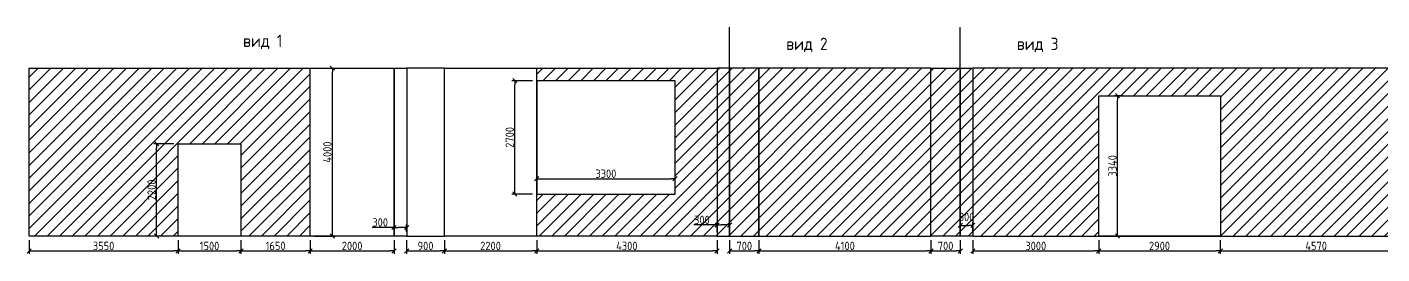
# Model space of a CAD drawing. Header units: millimetres. Extents: x -24360 to 609566, y -391049 to 148426.
# Drawn here: x 246071 to 278374, y 10410 to 15813 of the extents above; entities that cross this region are included whole.
import ezdxf

# ---------------------------------------------------------------- set-up
doc = ezdxf.new("R2010")
doc.units = ezdxf.units.MM
doc.layers.get('Defpoints').update_dxf_attribs({"color": 140})
for name, color, linetype, lineweight in [('Основные линии', 7, 'Continuous', 30), ('Уголки', 1, 'Continuous', 30), ('Штриховка', 7, 'Continuous', 30)]:
    doc.layers.add(name, color=color, linetype=linetype, lineweight=lineweight)
doc.styles.add('СПДС', font='isocpeur.ttf', dxfattribs={"width": 0.9})
doc.dimstyles.new('Размера А3', dxfattribs={"dimtxt": 200, "dimasz": 100, "dimexe": 70, "dimexo": 100, "dimgap": 20, "dimtad": 1, "dimdec": 0, "dimrnd": 10, "dimzin": 0, "dimdsep": 46, "dimtxsty": 'СПДС', "dimblk": 'ARROWHEAD_6', "dimcen": 1, "dimclrd": 256, "dimclre": 256, "dimclrt": 256, "dimazin": 0, "dimtfac": 1, "dimtdec": 0, "dimtmove": 2, "dimatfit": 3, "dimfxl": 1, "dimtolj": 1, "dimtzin": 0, "dimarcsym": 0})

# ---------------------------------------------------------------- blocks, each defined once
blk = doc.blocks.new('ARROWHEAD_6')
at = {"color": 0, "linetype": 'Continuous'}
for p, q in [((0, 0), (-1, 0)), ((-0.5, -0.5), (0.5, 0.5))]:
    blk.add_line(p, q, dxfattribs=at)
blk = doc.blocks.new('*D371')
at = {"lineweight": -2, "transparency": 16777216}
for p, q in [((246121, 10736), (246121, 10410)), ((249671, 10736), (249671, 10410)), ((246221, 10480), (249571, 10480))]:
    blk.add_line(p, q, dxfattribs=at)
at = {"layer": 'Defpoints', "color": 0, "lineweight": 15, "transparency": 16777216}
for p in [(246121, 10836), (249671, 10836), (249671, 10480)]:
    blk.add_point(p, dxfattribs=at)
at = {"lineweight": -2, "transparency": 16777216, "xscale": 100, "yscale": 100, "zscale": 100, "rotation": 180}
blk.add_blockref('ARROWHEAD_6', (246121, 10480), dxfattribs=at)
at = {"lineweight": -2, "transparency": 16777216, "xscale": 100, "yscale": 100, "zscale": 100}
blk.add_blockref('ARROWHEAD_6', (249671, 10480), dxfattribs=at)
at = {"transparency": 16777216, "insert": (247896, 10600), "char_height": 200, "attachment_point": 5, "style": 'СПДС'}
blk.add_mtext('\\A1;3550', dxfattribs=at)
blk = doc.blocks.new('*D372')
at = {"lineweight": -2, "transparency": 16777216}
for p, q in [((249671, 10736), (249671, 10410)), ((251171, 10736), (251171, 10410)), ((249771, 10480), (251071, 10480))]:
    blk.add_line(p, q, dxfattribs=at)
at = {"layer": 'Defpoints', "color": 0, "lineweight": 15, "transparency": 16777216}
for p in [(249671, 10836), (251171, 10836), (251171, 10480)]:
    blk.add_point(p, dxfattribs=at)
at = {"lineweight": -2, "transparency": 16777216, "xscale": 100, "yscale": 100, "zscale": 100, "rotation": 180}
blk.add_blockref('ARROWHEAD_6', (249671, 10480), dxfattribs=at)
at = {"lineweight": -2, "transparency": 16777216, "xscale": 100, "yscale": 100, "zscale": 100}
blk.add_blockref('ARROWHEAD_6', (251171, 10480), dxfattribs=at)
at = {"transparency": 16777216, "insert": (250421, 10600), "char_height": 200, "attachment_point": 5, "style": 'СПДС'}
blk.add_mtext('\\A1;1500', dxfattribs=at)
blk = doc.blocks.new('*D373')
at = {"lineweight": -2, "transparency": 16777216}
for p, q in [((249571, 13036), (249090, 13036)), ((249160, 10936), (249160, 12936)), ((249571, 10836), (249090, 10836))]:
    blk.add_line(p, q, dxfattribs=at)
at = {"layer": 'Defpoints', "color": 0, "lineweight": 15, "transparency": 16777216}
for p in [(249160, 13036), (249671, 13036), (249671, 10836)]:
    blk.add_point(p, dxfattribs=at)
at = {"lineweight": -2, "transparency": 16777216, "xscale": 100, "yscale": 100, "zscale": 100}
for p, rotation in [((249160, 13036), 90), ((249160, 10836), 270)]:
    blk.add_blockref('ARROWHEAD_6', p, dxfattribs=dict(at, rotation=rotation))
at = {"transparency": 16777216, "insert": (249040, 11936), "char_height": 200, "attachment_point": 5, "rotation": 90, "style": 'СПДС'}
blk.add_mtext('\\A1;2200', dxfattribs=at)
blk = doc.blocks.new('*D374')
at = {"lineweight": -2, "transparency": 16777216}
for p, q in [((252921, 14836), (253420, 14836)), ((253350, 10936), (253350, 14736)), ((252921, 10836), (253420, 10836))]:
    blk.add_line(p, q, dxfattribs=at)
at = {"layer": 'Defpoints', "color": 0, "lineweight": 15, "transparency": 16777216}
for p in [(252821, 14836), (253350, 14836), (252821, 10836)]:
    blk.add_point(p, dxfattribs=at)
at = {"lineweight": -2, "transparency": 16777216, "xscale": 100, "yscale": 100, "zscale": 100}
for p, rotation in [((253350, 14836), 90), ((253350, 10836), 270)]:
    blk.add_blockref('ARROWHEAD_6', p, dxfattribs=dict(at, rotation=rotation))
at = {"transparency": 16777216, "insert": (253230, 12836), "char_height": 200, "attachment_point": 5, "rotation": 90, "style": 'СПДС'}
blk.add_mtext('\\A1;4000', dxfattribs=at)
blk = doc.blocks.new('*D375')
at = {"lineweight": -2, "transparency": 16777216}
for p, q in [((251171, 10736), (251171, 10410)), ((252821, 10736), (252821, 10410)), ((251271, 10480), (252721, 10480))]:
    blk.add_line(p, q, dxfattribs=at)
at = {"layer": 'Defpoints', "color": 0, "lineweight": 15, "transparency": 16777216}
for p in [(251171, 10836), (252821, 10836), (252821, 10480)]:
    blk.add_point(p, dxfattribs=at)
at = {"lineweight": -2, "transparency": 16777216, "xscale": 100, "yscale": 100, "zscale": 100, "rotation": 180}
blk.add_blockref('ARROWHEAD_6', (251171, 10480), dxfattribs=at)
at = {"lineweight": -2, "transparency": 16777216, "xscale": 100, "yscale": 100, "zscale": 100}
blk.add_blockref('ARROWHEAD_6', (252821, 10480), dxfattribs=at)
at = {"transparency": 16777216, "insert": (251996, 10600), "char_height": 200, "attachment_point": 5, "style": 'СПДС'}
blk.add_mtext('\\A1;1650', dxfattribs=at)
blk = doc.blocks.new('*D376')
at = {"lineweight": -2, "transparency": 16777216}
for p, q in [((252821, 10736), (252821, 10410)), ((254821, 10736), (254821, 10410)), ((252921, 10480), (254721, 10480))]:
    blk.add_line(p, q, dxfattribs=at)
at = {"layer": 'Defpoints', "color": 0, "lineweight": 15, "transparency": 16777216}
for p in [(252821, 10836), (254821, 10836), (254821, 10480)]:
    blk.add_point(p, dxfattribs=at)
at = {"lineweight": -2, "transparency": 16777216, "xscale": 100, "yscale": 100, "zscale": 100, "rotation": 180}
blk.add_blockref('ARROWHEAD_6', (252821, 10480), dxfattribs=at)
at = {"lineweight": -2, "transparency": 16777216, "xscale": 100, "yscale": 100, "zscale": 100}
blk.add_blockref('ARROWHEAD_6', (254821, 10480), dxfattribs=at)
at = {"transparency": 16777216, "insert": (253821, 10600), "char_height": 200, "attachment_point": 5, "style": 'СПДС'}
blk.add_mtext('\\A1;2000', dxfattribs=at)
blk = doc.blocks.new('*D377')
at = {"lineweight": -2, "transparency": 16777216}
for p, q in [((254821, 11040), (254299, 11040)), ((254821, 10936), (254821, 11110)), ((255021, 11040), (254921, 11040)), ((255121, 10936), (255121, 11110))]:
    blk.add_line(p, q, dxfattribs=at)
at = {"layer": 'Defpoints', "color": 0, "lineweight": 15, "transparency": 16777216}
for p in [(255121, 11040), (254821, 10836), (255121, 10836)]:
    blk.add_point(p, dxfattribs=at)
at = {"lineweight": -2, "transparency": 16777216, "xscale": 100, "yscale": 100, "zscale": 100, "rotation": 180}
blk.add_blockref('ARROWHEAD_6', (254821, 11040), dxfattribs=at)
at = {"lineweight": -2, "transparency": 16777216, "xscale": 100, "yscale": 100, "zscale": 100}
blk.add_blockref('ARROWHEAD_6', (255121, 11040), dxfattribs=at)
at = {"transparency": 16777216, "insert": (254490, 11160), "char_height": 200, "attachment_point": 5, "style": 'СПДС'}
blk.add_mtext('\\A1;300', dxfattribs=at)
blk = doc.blocks.new('*D378')
at = {"lineweight": -2, "transparency": 16777216}
for p, q in [((255121, 10736), (255121, 10410)), ((256021, 10736), (256021, 10410)), ((255221, 10480), (255921, 10480))]:
    blk.add_line(p, q, dxfattribs=at)
at = {"layer": 'Defpoints', "color": 0, "lineweight": 15, "transparency": 16777216}
for p in [(255121, 10836), (256021, 10836), (256021, 10480)]:
    blk.add_point(p, dxfattribs=at)
at = {"lineweight": -2, "transparency": 16777216, "xscale": 100, "yscale": 100, "zscale": 100, "rotation": 180}
blk.add_blockref('ARROWHEAD_6', (255121, 10480), dxfattribs=at)
at = {"lineweight": -2, "transparency": 16777216, "xscale": 100, "yscale": 100, "zscale": 100}
blk.add_blockref('ARROWHEAD_6', (256021, 10480), dxfattribs=at)
at = {"transparency": 16777216, "insert": (255571, 10600), "char_height": 200, "attachment_point": 5, "style": 'СПДС'}
blk.add_mtext('\\A1;900', dxfattribs=at)
blk = doc.blocks.new('*D379')
at = {"lineweight": -2, "transparency": 16777216}
for p, q in [((256021, 10736), (256021, 10410)), ((258221, 10736), (258221, 10410)), ((256121, 10480), (258121, 10480))]:
    blk.add_line(p, q, dxfattribs=at)
at = {"layer": 'Defpoints', "color": 0, "lineweight": 15, "transparency": 16777216}
for p in [(256021, 10836), (258221, 10836), (258221, 10480)]:
    blk.add_point(p, dxfattribs=at)
at = {"lineweight": -2, "transparency": 16777216, "xscale": 100, "yscale": 100, "zscale": 100, "rotation": 180}
blk.add_blockref('ARROWHEAD_6', (256021, 10480), dxfattribs=at)
at = {"lineweight": -2, "transparency": 16777216, "xscale": 100, "yscale": 100, "zscale": 100}
blk.add_blockref('ARROWHEAD_6', (258221, 10480), dxfattribs=at)
at = {"transparency": 16777216, "insert": (257121, 10600), "char_height": 200, "attachment_point": 5, "style": 'СПДС'}
blk.add_mtext('\\A1;2200', dxfattribs=at)
blk = doc.blocks.new('*D380')
at = {"lineweight": -2, "transparency": 16777216}
for p, q in [((258221, 10736), (258221, 10410)), ((262521, 10736), (262521, 10410)), ((258321, 10480), (262421, 10480))]:
    blk.add_line(p, q, dxfattribs=at)
at = {"layer": 'Defpoints', "color": 0, "lineweight": 15, "transparency": 16777216}
for p in [(258221, 10836), (262521, 10836), (262521, 10480)]:
    blk.add_point(p, dxfattribs=at)
at = {"lineweight": -2, "transparency": 16777216, "xscale": 100, "yscale": 100, "zscale": 100, "rotation": 180}
blk.add_blockref('ARROWHEAD_6', (258221, 10480), dxfattribs=at)
at = {"lineweight": -2, "transparency": 16777216, "xscale": 100, "yscale": 100, "zscale": 100}
blk.add_blockref('ARROWHEAD_6', (262521, 10480), dxfattribs=at)
at = {"transparency": 16777216, "insert": (260371, 10600), "char_height": 200, "attachment_point": 5, "style": 'СПДС'}
blk.add_mtext('\\A1;4300', dxfattribs=at)
blk = doc.blocks.new('*D381')
at = {"lineweight": -2, "transparency": 16777216}
for p, q in [((258221, 11936), (258221, 12270)), ((258321, 12200), (261421, 12200)), ((261521, 11936), (261521, 12270))]:
    blk.add_line(p, q, dxfattribs=at)
at = {"layer": 'Defpoints', "color": 0, "lineweight": 15, "transparency": 16777216}
for p in [(261521, 12200), (258221, 11836), (261521, 11836)]:
    blk.add_point(p, dxfattribs=at)
at = {"lineweight": -2, "transparency": 16777216, "xscale": 100, "yscale": 100, "zscale": 100, "rotation": 180}
blk.add_blockref('ARROWHEAD_6', (258221, 12200), dxfattribs=at)
at = {"lineweight": -2, "transparency": 16777216, "xscale": 100, "yscale": 100, "zscale": 100}
blk.add_blockref('ARROWHEAD_6', (261521, 12200), dxfattribs=at)
at = {"transparency": 16777216, "insert": (259871, 12320), "char_height": 200, "attachment_point": 5, "style": 'СПДС'}
blk.add_mtext('\\A1;3300', dxfattribs=at)
blk = doc.blocks.new('*D382')
at = {"lineweight": -2, "transparency": 16777216}
for p, q in [((258121, 14536), (257630, 14536)), ((257700, 11936), (257700, 14436)), ((258121, 11836), (257630, 11836))]:
    blk.add_line(p, q, dxfattribs=at)
at = {"layer": 'Defpoints', "color": 0, "lineweight": 15, "transparency": 16777216}
for p in [(257700, 14536), (258221, 14536), (258221, 11836)]:
    blk.add_point(p, dxfattribs=at)
at = {"lineweight": -2, "transparency": 16777216, "xscale": 100, "yscale": 100, "zscale": 100}
for p, rotation in [((257700, 14536), 90), ((257700, 11836), 270)]:
    blk.add_blockref('ARROWHEAD_6', p, dxfattribs=dict(at, rotation=rotation))
at = {"transparency": 16777216, "insert": (257580, 13186), "char_height": 200, "attachment_point": 5, "rotation": 90, "style": 'СПДС'}
blk.add_mtext('\\A1;2700', dxfattribs=at)
blk = doc.blocks.new('*D383')
at = {"lineweight": -2, "transparency": 16777216}
for p, q in [((262521, 11100), (261969, 11100)), ((262521, 10936), (262521, 11170)), ((262721, 11100), (262621, 11100)), ((262821, 10936), (262821, 11170))]:
    blk.add_line(p, q, dxfattribs=at)
at = {"layer": 'Defpoints', "color": 0, "lineweight": 15, "transparency": 16777216}
for p in [(262821, 11100), (262521, 10836), (262821, 10836)]:
    blk.add_point(p, dxfattribs=at)
at = {"lineweight": -2, "transparency": 16777216, "xscale": 100, "yscale": 100, "zscale": 100, "rotation": 180}
blk.add_blockref('ARROWHEAD_6', (262521, 11100), dxfattribs=at)
at = {"lineweight": -2, "transparency": 16777216, "xscale": 100, "yscale": 100, "zscale": 100}
blk.add_blockref('ARROWHEAD_6', (262821, 11100), dxfattribs=at)
at = {"transparency": 16777216, "insert": (262160, 11220), "char_height": 200, "attachment_point": 5, "style": 'СПДС'}
blk.add_mtext('\\A1;300', dxfattribs=at)
blk = doc.blocks.new('*D384')
at = {"lineweight": -2, "transparency": 16777216}
for p, q in [((262821, 10736), (262821, 10410)), ((263521, 10736), (263521, 10410)), ((262921, 10480), (263421, 10480))]:
    blk.add_line(p, q, dxfattribs=at)
at = {"layer": 'Defpoints', "color": 0, "lineweight": 15, "transparency": 16777216}
for p in [(262821, 10836), (263521, 10836), (263521, 10480)]:
    blk.add_point(p, dxfattribs=at)
at = {"lineweight": -2, "transparency": 16777216, "xscale": 100, "yscale": 100, "zscale": 100, "rotation": 180}
blk.add_blockref('ARROWHEAD_6', (262821, 10480), dxfattribs=at)
at = {"lineweight": -2, "transparency": 16777216, "xscale": 100, "yscale": 100, "zscale": 100}
blk.add_blockref('ARROWHEAD_6', (263521, 10480), dxfattribs=at)
at = {"transparency": 16777216, "insert": (263171, 10600), "char_height": 200, "attachment_point": 5, "style": 'СПДС'}
blk.add_mtext('\\A1;700', dxfattribs=at)
blk = doc.blocks.new('*D385')
at = {"lineweight": -2, "transparency": 16777216}
for p, q in [((263521, 10736), (263521, 10410)), ((267621, 10736), (267621, 10410)), ((263621, 10480), (267521, 10480))]:
    blk.add_line(p, q, dxfattribs=at)
at = {"layer": 'Defpoints', "color": 0, "lineweight": 15, "transparency": 16777216}
for p in [(263521, 10836), (267621, 10836), (267621, 10480)]:
    blk.add_point(p, dxfattribs=at)
at = {"lineweight": -2, "transparency": 16777216, "xscale": 100, "yscale": 100, "zscale": 100, "rotation": 180}
blk.add_blockref('ARROWHEAD_6', (263521, 10480), dxfattribs=at)
at = {"lineweight": -2, "transparency": 16777216, "xscale": 100, "yscale": 100, "zscale": 100}
blk.add_blockref('ARROWHEAD_6', (267621, 10480), dxfattribs=at)
at = {"transparency": 16777216, "insert": (265571, 10600), "char_height": 200, "attachment_point": 5, "style": 'СПДС'}
blk.add_mtext('\\A1;4100', dxfattribs=at)
blk = doc.blocks.new('*D386')
at = {"lineweight": -2, "transparency": 16777216}
for p, q in [((267621, 10736), (267621, 10410)), ((268321, 10736), (268321, 10410)), ((267721, 10480), (268221, 10480))]:
    blk.add_line(p, q, dxfattribs=at)
at = {"layer": 'Defpoints', "color": 0, "lineweight": 15, "transparency": 16777216}
for p in [(267621, 10836), (268321, 10836), (268321, 10480)]:
    blk.add_point(p, dxfattribs=at)
at = {"lineweight": -2, "transparency": 16777216, "xscale": 100, "yscale": 100, "zscale": 100, "rotation": 180}
blk.add_blockref('ARROWHEAD_6', (267621, 10480), dxfattribs=at)
at = {"lineweight": -2, "transparency": 16777216, "xscale": 100, "yscale": 100, "zscale": 100}
blk.add_blockref('ARROWHEAD_6', (268321, 10480), dxfattribs=at)
at = {"transparency": 16777216, "insert": (267971, 10600), "char_height": 200, "attachment_point": 5, "style": 'СПДС'}
blk.add_mtext('\\A1;700', dxfattribs=at)
blk = doc.blocks.new('*D387')
at = {"lineweight": -2, "transparency": 16777216}
for p, q in [((268321, 10936), (268321, 11160)), ((268421, 11090), (268521, 11090)), ((268621, 10936), (268621, 11160))]:
    blk.add_line(p, q, dxfattribs=at)
at = {"layer": 'Defpoints', "color": 0, "lineweight": 15, "transparency": 16777216}
for p in [(268621, 11090), (268321, 10836), (268621, 10836)]:
    blk.add_point(p, dxfattribs=at)
at = {"lineweight": -2, "transparency": 16777216, "xscale": 100, "yscale": 100, "zscale": 100, "rotation": 180}
blk.add_blockref('ARROWHEAD_6', (268321, 11090), dxfattribs=at)
at = {"lineweight": -2, "transparency": 16777216, "xscale": 100, "yscale": 100, "zscale": 100}
blk.add_blockref('ARROWHEAD_6', (268621, 11090), dxfattribs=at)
at = {"transparency": 16777216, "insert": (268471, 11290), "char_height": 200, "attachment_point": 5, "style": 'СПДС'}
blk.add_mtext('\\A1;300', dxfattribs=at)
blk = doc.blocks.new('*D388')
at = {"lineweight": -2, "transparency": 16777216}
for p, q in [((268621, 10736), (268621, 10410)), ((271621, 10736), (271621, 10410)), ((268721, 10480), (271521, 10480))]:
    blk.add_line(p, q, dxfattribs=at)
at = {"layer": 'Defpoints', "color": 0, "lineweight": 15, "transparency": 16777216}
for p in [(268621, 10836), (271621, 10836), (271621, 10480)]:
    blk.add_point(p, dxfattribs=at)
at = {"lineweight": -2, "transparency": 16777216, "xscale": 100, "yscale": 100, "zscale": 100, "rotation": 180}
blk.add_blockref('ARROWHEAD_6', (268621, 10480), dxfattribs=at)
at = {"lineweight": -2, "transparency": 16777216, "xscale": 100, "yscale": 100, "zscale": 100}
blk.add_blockref('ARROWHEAD_6', (271621, 10480), dxfattribs=at)
at = {"transparency": 16777216, "insert": (270121, 10600), "char_height": 200, "attachment_point": 5, "style": 'СПДС'}
blk.add_mtext('\\A1;3000', dxfattribs=at)
blk = doc.blocks.new('*D389')
at = {"lineweight": -2, "transparency": 16777216}
for p, q in [((271621, 10736), (271621, 10410)), ((274521, 10736), (274521, 10410)), ((271721, 10480), (274421, 10480))]:
    blk.add_line(p, q, dxfattribs=at)
at = {"layer": 'Defpoints', "color": 0, "lineweight": 15, "transparency": 16777216}
for p in [(271621, 10836), (274521, 10836), (274521, 10480)]:
    blk.add_point(p, dxfattribs=at)
at = {"lineweight": -2, "transparency": 16777216, "xscale": 100, "yscale": 100, "zscale": 100, "rotation": 180}
blk.add_blockref('ARROWHEAD_6', (271621, 10480), dxfattribs=at)
at = {"lineweight": -2, "transparency": 16777216, "xscale": 100, "yscale": 100, "zscale": 100}
blk.add_blockref('ARROWHEAD_6', (274521, 10480), dxfattribs=at)
at = {"transparency": 16777216, "insert": (273071, 10600), "char_height": 200, "attachment_point": 5, "style": 'СПДС'}
blk.add_mtext('\\A1;2900', dxfattribs=at)
blk = doc.blocks.new('*D390')
at = {"lineweight": -2, "transparency": 16777216}
for p, q in [((272190, 14179), (272000, 14179)), ((272070, 10936), (272070, 14079)), ((272190, 10836), (272000, 10836))]:
    blk.add_line(p, q, dxfattribs=at)
at = {"layer": 'Defpoints', "color": 0, "lineweight": 15, "transparency": 16777216}
for p in [(272070, 14179), (272290, 14179), (272290, 10836)]:
    blk.add_point(p, dxfattribs=at)
at = {"lineweight": -2, "transparency": 16777216, "xscale": 100, "yscale": 100, "zscale": 100}
for p, rotation in [((272070, 14179), 90), ((272070, 10836), 270)]:
    blk.add_blockref('ARROWHEAD_6', p, dxfattribs=dict(at, rotation=rotation))
at = {"transparency": 16777216, "insert": (271950, 12507), "char_height": 200, "attachment_point": 5, "rotation": 90, "style": 'СПДС'}
blk.add_mtext('\\A1;3340', dxfattribs=at)
blk = doc.blocks.new('*D391')
at = {"lineweight": -2, "transparency": 16777216}
for p, q in [((274521, 10736), (274521, 10410)), ((279091, 10736), (279091, 10410)), ((274621, 10480), (278991, 10480))]:
    blk.add_line(p, q, dxfattribs=at)
at = {"layer": 'Defpoints', "color": 0, "lineweight": 15, "transparency": 16777216}
for p in [(274521, 10836), (279091, 10836), (279091, 10480)]:
    blk.add_point(p, dxfattribs=at)
at = {"lineweight": -2, "transparency": 16777216, "xscale": 100, "yscale": 100, "zscale": 100, "rotation": 180}
blk.add_blockref('ARROWHEAD_6', (274521, 10480), dxfattribs=at)
at = {"lineweight": -2, "transparency": 16777216, "xscale": 100, "yscale": 100, "zscale": 100}
blk.add_blockref('ARROWHEAD_6', (279091, 10480), dxfattribs=at)
at = {"transparency": 16777216, "insert": (276806, 10600), "char_height": 200, "attachment_point": 5, "style": 'СПДС'}
blk.add_mtext('\\A1;4570', dxfattribs=at)

msp = doc.modelspace()

# ---------------------------------------------------------------- hatches: boundary and pattern name
at = {"layer": 'Штриховка'}
h = msp.add_hatch(dxfattribs=at)
h.set_pattern_fill('ANSI31', color=3, scale=67)
h.set_pattern_definition([(45, (0, 237207.43), (-150.41929, 150.41929), [])])
h.paths.add_polyline_path([(252821.403, 14835.611), (246121.403, 14835.611), (246121.403, 10835.611), (249671.403, 10835.611), (249671.403, 13035.611), (251171.403, 13035.611), (251171.403, 10835.611), (252821.403, 10835.611)])
h.paths.add_polyline_path([(262521.403, 14835.611), (258221.403, 14835.611), (258221.403, 14535.611), (261521.403, 14535.611), (261521.403, 11835.611), (258221.403, 11835.611), (258221.403, 10835.611), (262521.403, 10835.611)])
h.paths.add_polyline_path([(262821.403, 14835.611), (262521.403, 14835.611), (262521.403, 10835.611), (262821.403, 10835.611)])
h.paths.add_polyline_path([(263521.403, 14835.611), (262821.403, 14835.611), (262821.403, 10835.611), (263521.403, 10835.611)])
h.paths.add_polyline_path([(267621.403, 14835.611), (263521.403, 14835.611), (263521.403, 10835.611), (267621.403, 10835.611)])
h.paths.add_polyline_path([(268621.403, 14835.611), (268321.403, 14835.611), (268321.403, 10835.611), (268621.403, 10835.611)])
h.paths.add_polyline_path([(268321.403, 14835.611), (267621.403, 14835.611), (267621.403, 10835.611), (268321.403, 10835.611)])
h.paths.add_polyline_path([(271621.403, 14178.684), (274521.403, 14178.684), (274521.403, 10835.611), (279091.403, 10835.611), (279091.403, 14185.823), (281991.403, 14185.823), (281991.403, 10835.611), (283241.403, 10835.611), (283241.403, 14835.611), (268621.403, 14835.611), (268621.403, 10835.611), (271621.403, 10835.611)])
h.paths.add_polyline_path([(291041.403, 14835.611), (283241.403, 14835.611), (283241.403, 10835.611), (291041.403, 10835.611)])
h.paths.add_polyline_path([(295241.403, 14835.611), (291041.403, 14835.611), (291041.403, 10835.611), (295241.403, 10835.611)])
h.paths.add_polyline_path([(293461.403, 11814.905), (293461.403, 14535.611), (294861.403, 14535.611), (294861.403, 11814.905)], flags=16)
h.paths.add_polyline_path([(292611.403, 11816.329), (291411.403, 11816.329), (291411.403, 14535.611), (292611.403, 14535.611)], flags=16)
h.paths.add_polyline_path([(300541.403, 14835.611), (295241.403, 14835.611), (295241.403, 10835.611), (300541.403, 10835.611)])
h.paths.add_polyline_path([(304441.403, 14835.611), (303441.403, 14835.611), (303441.403, 10835.611), (304441.403, 10835.611)])
h.paths.add_polyline_path([(311941.403, 14835.611), (305101.403, 14835.611), (305101.403, 10835.611), (311941.403, 10835.611)])
h.paths.add_polyline_path([(315891.403, 14835.611), (312721.403, 14835.611), (312721.403, 10835.611), (315891.403, 10835.611)])
h.paths.add_polyline_path([(312985.495, 11829.064), (312985.495, 14529.064), (315285.495, 14529.064), (315285.495, 11829.064)], flags=16)
h.paths.add_polyline_path([(323691.403, 14835.611), (315891.403, 14835.611), (315891.403, 10835.611), (323691.403, 10835.611)])
h.paths.add_polyline_path([(324791.403, 14835.611), (323691.403, 14835.611), (323691.403, 10835.611), (324791.403, 10835.611)])
h.paths.add_polyline_path([(329291.403, 14835.611), (326631.403, 14835.611), (326631.403, 10835.611), (329291.403, 10835.611)])
h.paths.add_polyline_path([(334191.403, 14835.611), (332171.403, 14835.611), (332171.403, 10835.611), (334191.403, 10835.611)])
h.paths.add_polyline_path([(336891.403, 14835.611), (336391.403, 14835.611), (336391.403, 10835.611), (336891.403, 10835.611)])
h.paths.add_polyline_path([(340091.403, 14835.611), (338891.403, 14835.611), (338891.403, 10835.611), (340091.403, 10835.611)])
h.paths.add_polyline_path([(343091.403, 14835.611), (342531.403, 14835.611), (342531.403, 10843.08), (343091.403, 10843.08)])
h.paths.add_polyline_path([(344753.975, 14835.611), (344251.403, 14835.611), (344251.403, 10835.611), (344753.975, 10835.611)])
h.paths.add_polyline_path([(350431.403, 14835.611), (346031.403, 14835.611), (346031.403, 10835.611), (347281.403, 10835.611), (347281.403, 13035.611), (349081.403, 13035.611), (349081.403, 10835.611), (350431.403, 10835.611)])
h.paths.add_polyline_path([(354331.403, 14835.611), (351671.403, 14835.611), (351671.403, 10835.611), (354331.403, 10835.611)])

# ---------------------------------------------------------------- linework, layer by layer
at = {"layer": 'Уголки'}
for points in [[(246121.403, 10835.611), (246121.403, 14835.611)], [(262821.403, 10835.611), (262821.403, 14835.611)], [(268321.403, 10835.611), (268321.403, 14835.611)]]:
    msp.add_lwpolyline(points, dxfattribs=at)
at = {"layer": 'Штриховка'}
for points in [[(262821.403, 14835.611), (262821.403, 15813.132)], [(268321.403, 14835.611), (268321.403, 15813.132)], [(258221.403, 10835.611), (258221.403, 14835.611)]]:
    msp.add_lwpolyline(points, dxfattribs=at)
for points in [[(246121.403, 14835.611), (255121.403, 14835.611), (255121.403, 10835.611), (246121.403, 10835.611)], [(254821.403, 10835.611), (252821.403, 10835.611), (252821.403, 14835.611), (254821.403, 14835.611)], [(255121.403, 10835.611), (254821.403, 10835.611), (254821.403, 14835.611), (255121.403, 14835.611)], [(255121.403, 10835.611), (256021.403, 10835.611), (256021.403, 14835.611), (255121.403, 14835.611)], [(256021.403, 14835.611), (262521.403, 14835.611), (262521.403, 10835.611), (256021.403, 10835.611)], [(262521.403, 10835.611), (262821.403, 10835.611), (262821.403, 14835.611), (262521.403, 14835.611)], [(262821.403, 10835.611), (263521.403, 10835.611), (263521.403, 14835.611), (262821.403, 14835.611)], [(263521.403, 10835.611), (267621.403, 10835.611), (267621.403, 14835.611), (263521.403, 14835.611)], [(268321.403, 10835.611), (267621.403, 10835.611), (267621.403, 14835.611), (268321.403, 14835.611)], [(268621.403, 10835.611), (268321.403, 10835.611), (268321.403, 14835.611), (268621.403, 14835.611)], [(268621.403, 10835.611), (283241.403, 10835.611), (283241.403, 14835.611), (268621.403, 14835.611)], [(258221.403, 11835.611), (261521.403, 11835.611), (261521.403, 14535.611), (258221.403, 14535.611)], [(274521.403, 10835.611), (271621.403, 10835.611), (271621.403, 14178.684), (274521.403, 14178.684)], [(249671.403, 13035.611), (251171.403, 13035.611), (251171.403, 10835.611), (249671.403, 10835.611)]]:
    msp.add_lwpolyline(points, close=True, dxfattribs=at)

# ---------------------------------------------------------------- texts
at = {"layer": 'Основные линии', "char_height": 295.2401, "attachment_point": 1, "style": 'СПДС'}
for s, insert in [('вид 1', (251221.008, 15634.028)), ('вид 2', (264170.396, 15561.458)), ('вид 3', (269670.396, 15561.458))]:
    msp.add_mtext_dynamic_manual_height_columns(s, width=1990.98948, gutter_width=991.045, heights=[0], dxfattribs=dict(at, insert=insert))

# ---------------------------------------------------------------- dimensions: what is measured, and where the dimension line sits
for base, p1, p2, picture, middle in [((253350, 14835.611), (252821.403, 10835.611), (252821.403, 14835.611), '*D374', (253230, 12835.611)), ((257700, 14535.611), (258221.403, 11835.611), (258221.403, 14535.611), '*D382', (257580, 13185.611)), ((272070, 14178.684), (272290, 10835.611), (272290, 14178.684), '*D390', (271950, 12507.148)), ((249160, 13035.611), (249671.403, 10835.611), (249671.403, 13035.611), '*D373', (249040, 11935.611))]:
    dim = msp.add_linear_dim(base=base, p1=p1, p2=p2, angle=90, dimstyle='Размера А3')
    dim.commit()
    dim.dimension.update_dxf_attribs({"geometry": picture, "text_midpoint": middle})
for base, p1, p2, picture, middle in [((261521.403, 12200), (258221.403, 11835.611), (261521.403, 11835.611), '*D381', (259871.403, 12320)), ((268621.403, 11090), (268321.403, 10835.611), (268621.403, 10835.611), '*D387', (268471.403, 11290)), ((249671.403, 10480), (246121.403, 10835.611), (249671.403, 10835.611), '*D371', (247896.403, 10600)), ((251171.403, 10480), (249671.403, 10835.611), (251171.403, 10835.611), '*D372', (250421.403, 10600)), ((252821.403, 10480), (251171.403, 10835.611), (252821.403, 10835.611), '*D375', (251996.403, 10600)), ((254821.403, 10480), (252821.403, 10835.611), (254821.403, 10835.611), '*D376', (253821.403, 10600)), ((256021.403, 10480), (255121.403, 10835.611), (256021.403, 10835.611), '*D378', (255571.403, 10600)), ((258221.403, 10480), (256021.403, 10835.611), (258221.403, 10835.611), '*D379', (257121.403, 10600)), ((262521.403, 10480), (258221.403, 10835.611), (262521.403, 10835.611), '*D380', (260371.403, 10600)), ((263521.403, 10480), (262821.403, 10835.611), (263521.403, 10835.611), '*D384', (263171.403, 10600)), ((267621.403, 10480), (263521.403, 10835.611), (267621.403, 10835.611), '*D385', (265571.403, 10600)), ((268321.403, 10480), (267621.403, 10835.611), (268321.403, 10835.611), '*D386', (267971.403, 10600)), ((271621.403, 10480), (268621.403, 10835.611), (271621.403, 10835.611), '*D388', (270121.403, 10600)), ((274521.403, 10480), (271621.403, 10835.611), (274521.403, 10835.611), '*D389', (273071.403, 10600)), ((279091.403, 10480), (274521.403, 10835.611), (279091.403, 10835.611), '*D391', (276806.403, 10600))]:
    dim = msp.add_linear_dim(base=base, p1=p1, p2=p2, dimstyle='Размера А3')
    dim.commit()
    dim.dimension.update_dxf_attribs({"geometry": picture, "text_midpoint": middle})
for base, p1, p2, picture, middle in [((262821.403, 11100), (262521.403, 10835.611), (262821.403, 10835.611), '*D383', (262160, 11100)), ((255121.403, 11040), (254821.403, 10835.611), (255121.403, 10835.611), '*D377', (254490, 11040))]:
    dim = msp.add_linear_dim(base=base, p1=p1, p2=p2, dimstyle='Размера А3', override={"dimtmove": 0})
    dim.commit()
    dim.dimension.update_dxf_attribs({"geometry": picture, "text_midpoint": middle, "dimtype": 160})

doc.saveas('drawing.dxf')
